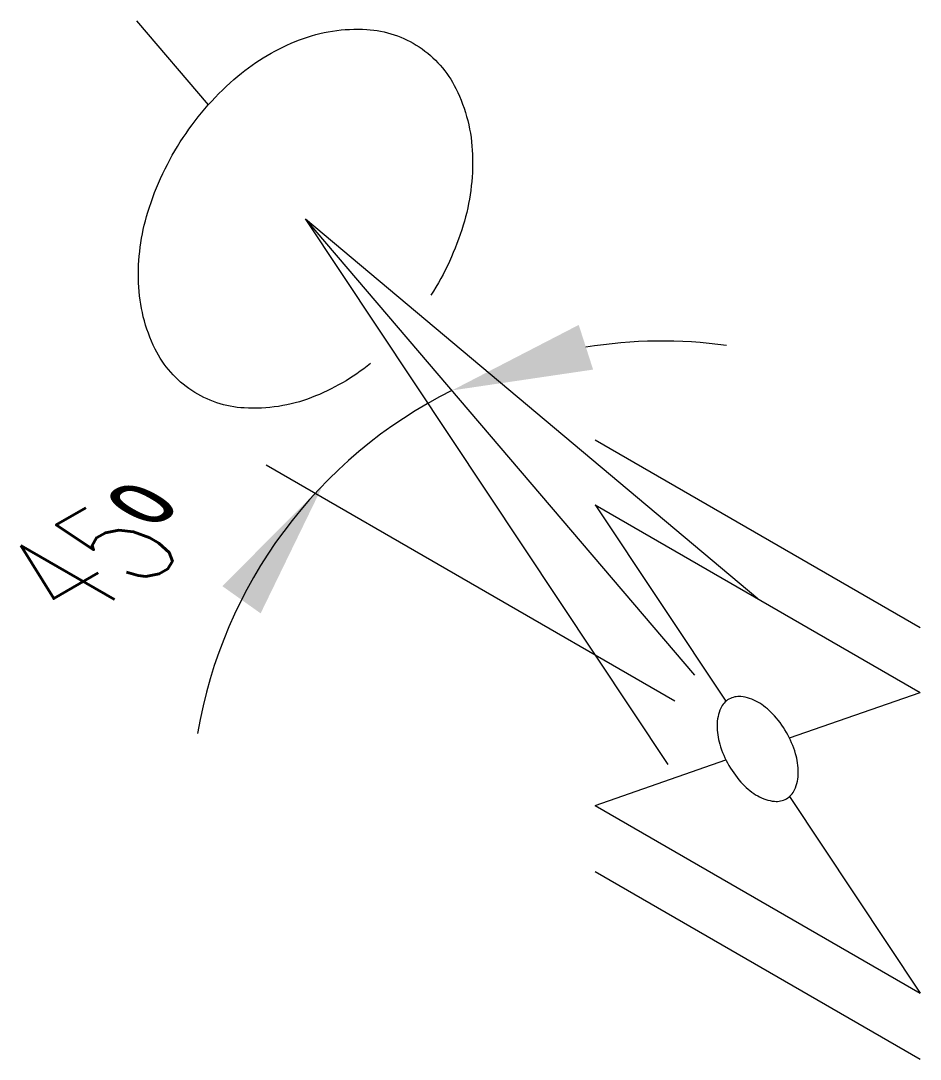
# Model space of a CAD drawing. Header units: millimetres. Extents: x -9996.02 to -9995.06, y -78.21 to -77.11.
import ezdxf

# ---------------------------------------------------------------- set-up
doc = ezdxf.new("R2010")
doc.units = ezdxf.units.MM
doc.layers.add('Tub_iso_válvulas', color=2, linetype='Continuous')
doc.styles.add('ISONEG80', font='ROMANSBR', dxfattribs={"width": 0.85, "height": 2})

msp = doc.modelspace()

# ---------------------------------------------------------------- linework, layer by layer
at = {"layer": 'Tub_iso_válvulas', "color": 1}
for p, q in [((-9995.8206, -77.1978), (-9995.897, -77.1083)), ((-9995.3307, -77.9005), (-9995.7171, -77.3192)), ((-9995.7171, -77.3192), (-9995.2352, -77.7239)), ((-9995.3022, -77.8055), (-9995.7171, -77.3192)), ((-9995.3236, -77.833), (-9995.7589, -77.5817))]:
    msp.add_line(p, q, dxfattribs=at)
at = {"layer": 'Tub_iso_válvulas'}
for p, q in [((-9995.4084, -77.5548), (-9995.062, -77.7548)), ((-9995.4084, -77.6239), (-9995.062, -77.8239)), ((-9995.4084, -77.6239), (-9995.269, -77.8333)), ((-9995.2014, -77.8723), (-9995.062, -77.8239)), ((-9995.4084, -77.9442), (-9995.269, -77.8958)), ((-9995.2014, -77.9348), (-9995.062, -78.1442)), ((-9995.4084, -77.9442), (-9995.062, -78.1442)), ((-9995.4084, -78.0146), (-9995.062, -78.2146))]:
    msp.add_line(p, q, dxfattribs=at)
at = {"layer": 'Tub_iso_válvulas', "color": 1}
for points in [[(-9995.8383, -77.5022, -0.132365), (-9995.8773, -77.458, -0.106681), (-9995.895, -77.3875, -0.083236), (-9995.8851, -77.3122, -0.071899), (-9995.8475, -77.2328, -0.071899), (-9995.7891, -77.1673, -0.083236), (-9995.7236, -77.1287, -0.106681), (-9995.6518, -77.1175, -0.132365), (-9995.5959, -77.1362, -0.132365), (-9995.5569, -77.1804, -0.106681), (-9995.5391, -77.2509, -0.083236), (-9995.5491, -77.3262, -0.067086), (-9995.5834, -77.4007, -0.071899)], [(-9995.6479, -77.4734, -0.079203), (-9995.7106, -77.5097, -0.106681), (-9995.7824, -77.5208, -0.132365), (-9995.8383, -77.5022, -0.132365)]]:
    msp.add_lwpolyline(points, format="xyb", dxfattribs=at)
at = {"layer": 'Tub_iso_válvulas'}
msp.add_lwpolyline([(-9995.2658, -77.9017, 0.058752), (-9995.251, -77.9216, 0.072341), (-9995.2352, -77.9341, 0.106617), (-9995.2173, -77.9398, 0.156851), (-9995.2046, -77.9371, 0.156851), (-9995.1959, -77.9275, 0.106617), (-9995.1919, -77.9091, 0.072341), (-9995.1948, -77.8891, 0.058752), (-9995.2046, -77.8664, 0.058752), (-9995.2194, -77.8465, 0.072341), (-9995.2352, -77.8341, 0.106617), (-9995.2531, -77.8283, 0.156851), (-9995.2658, -77.831, 0.156851), (-9995.2745, -77.8406, 0.106617), (-9995.2785, -77.8591, 0.072341), (-9995.2756, -77.879, 0.058752)], format="xyb", close=True, dxfattribs=at)
msp.add_arc((-9995.3372, -77.9515), 0.502, 82.1076, 99.291, dxfattribs=at)
at = {"layer": 'Tub_iso_válvulas', "color": 1}
msp.add_arc((-9995.3372, -77.9515), 0.502, 116.4745, 170.374, dxfattribs=at)
for points in [[(-9995.4106, -77.4799), (-9995.4259, -77.4323), (-9995.561, -77.5021)], [(-9995.8057, -77.7106), (-9995.7649, -77.7396), (-9995.6984, -77.6028)]]:
    msp.add_solid(points, dxfattribs=at)

# ---------------------------------------------------------------- texts
at = {"layer": 'Tub_iso_válvulas', "style": 'ISONEG80', "oblique": 330, "width": 0.85}
msp.add_attdef('45º', (-9995.9615, -77.7486), '45%%D', height=0.1, rotation=30, dxfattribs=at)

doc.saveas('drawing.dxf')
